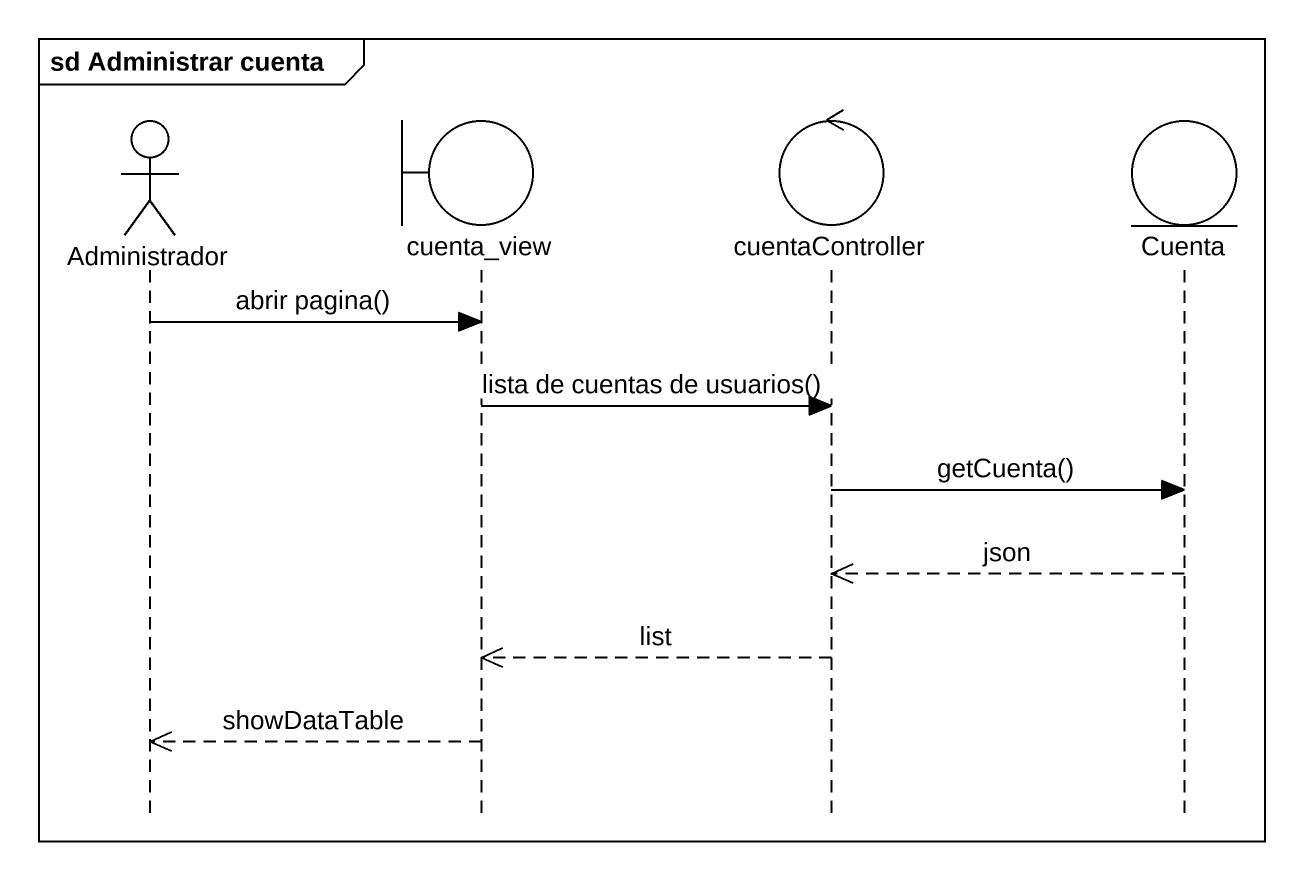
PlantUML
@startuml
mainframe sd Administrar cuenta
hide footbox
actor Administrador
boundary cuenta_view
control cuentaController
entity Cuenta

Administrador -> cuenta_view : abrir pagina()
cuenta_view -> cuentaController : lista de cuentas de usuarios()
cuentaController -> Cuenta : getCuenta()
Cuenta -->> cuentaController : json
cuentaController -->> cuenta_view : list
cuenta_view -->> Administrador : showDataTable
@enduml
